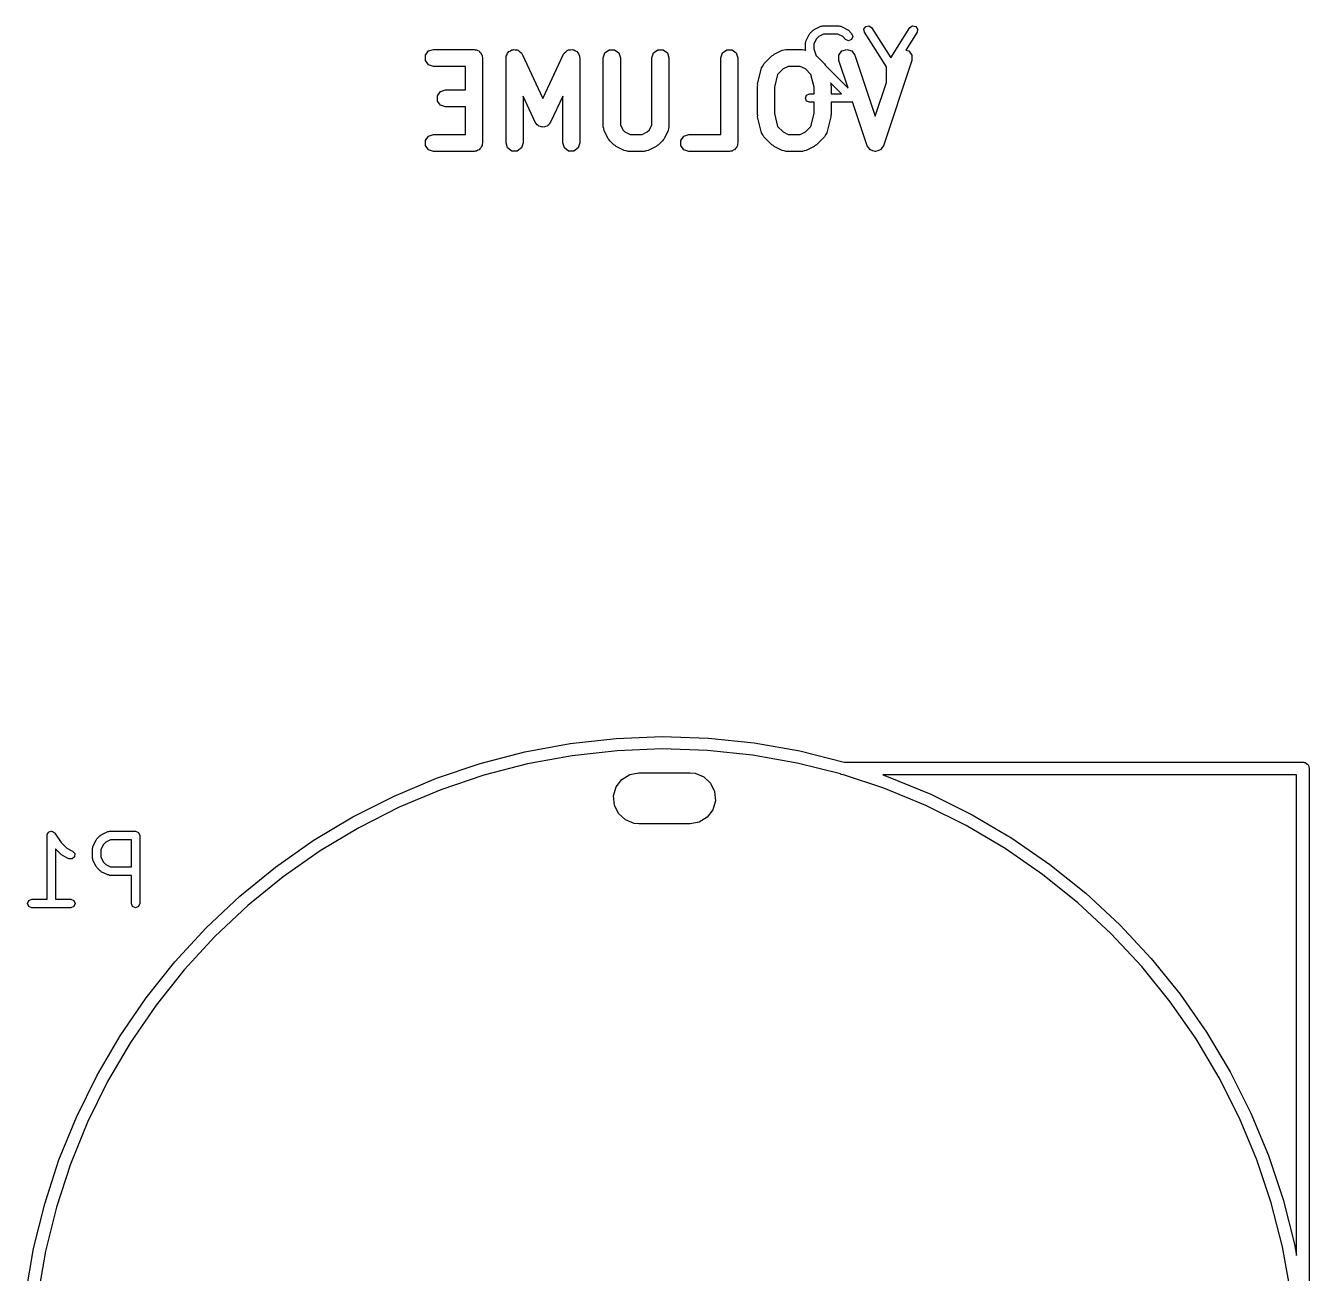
# Model space of a CAD drawing. Extents: x 0.03 to 2.09, y 0.22 to 4.14.
# Drawn here: x 0.236 to 0.83, y 3.564 to 4.141 of the extents above; entities that cross this region are included whole.
import ezdxf

# ---------------------------------------------------------------- set-up
doc = ezdxf.new("R2010")
doc.units = 0
doc.header["$MEASUREMENT"] = 0
doc.layers.add('BLACK', color=7, linetype='CONTINUOUS')

msp = doc.modelspace()

# ---------------------------------------------------------------- linework, layer by layer
at = {"layer": 'BLACK', "linetype": 'CONTINUOUS'}
for p, q in [((0.598733, 4.1372), (0.600232, 4.1387)), ((0.600232, 4.1387), (0.600532, 4.13882)), ((0.600532, 4.13882), (0.600744, 4.13906)), ((0.600744, 4.13906), (0.603744, 4.14056)), ((0.603744, 4.14056), (0.604201, 4.1406)), ((0.604201, 4.1406), (0.604624, 4.14077)), ((0.604624, 4.14077), (0.612123, 4.14077)), ((0.612123, 4.14077), (0.612546, 4.1406)), ((0.612546, 4.1406), (0.613004, 4.14056)), ((0.613004, 4.14056), (0.616003, 4.13906)), ((0.616003, 4.13906), (0.616215, 4.13882)), ((0.616215, 4.13882), (0.616515, 4.1387)), ((0.616515, 4.1387), (0.618015, 4.1372)), ((0.6237, 4.13923), (0.624565, 4.14046)), ((0.623961, 4.13775), (0.6237, 4.13923)), ((0.624565, 4.14046), (0.626048, 4.14072)), ((0.626048, 4.14072), (0.627282, 4.13986)), ((0.627282, 4.13986), (0.63612, 4.12597)), ((0.63612, 4.12597), (0.644958, 4.13986)), ((0.644958, 4.13986), (0.646192, 4.14072)), ((0.646192, 4.14072), (0.647676, 4.14046)), ((0.647676, 4.14046), (0.64854, 4.13923)), ((0.64854, 4.13923), (0.64828, 4.13775)), ((0.596656, 4.1328), (0.596832, 4.13323)), ((0.596656, 4.1298), (0.596656, 4.1328)), ((0.596832, 4.13323), (0.596864, 4.13368)), ((0.596864, 4.13368), (0.598364, 4.13668)), ((0.598364, 4.13668), (0.598609, 4.1369)), ((0.598609, 4.1369), (0.598733, 4.1372)), ((0.601742, 4.13464), (0.600593, 4.13234)), ((0.600593, 4.13234), (0.600593, 4.13012)), ((0.602791, 4.13569), (0.601742, 4.13464)), ((0.605089, 4.13683), (0.602791, 4.13569)), ((0.611658, 4.13683), (0.605089, 4.13683)), ((0.613957, 4.13569), (0.611658, 4.13683)), ((0.615231, 4.13441), (0.613957, 4.13569)), ((0.616623, 4.13383), (0.615231, 4.13441)), ((0.618015, 4.13441), (0.616623, 4.13383)), ((0.618015, 4.1372), (0.618591, 4.1358)), ((0.618591, 4.1358), (0.618015, 4.13441)), ((0.634152, 4.12173), (0.623961, 4.13775)), ((0.64828, 4.13775), (0.643047, 4.12952)), ((0.42089, 4.12711), (0.42232, 4.12908)), ((0.42089, 4.12467), (0.42089, 4.12711)), ((0.42232, 4.12908), (0.424634, 4.12983)), ((0.424634, 4.12983), (0.443382, 4.12983)), ((0.443382, 4.12983), (0.443975, 4.12963)), ((0.443975, 4.12963), (0.444599, 4.12963)), ((0.444599, 4.12963), (0.445103, 4.12927)), ((0.445103, 4.12927), (0.445696, 4.12908)), ((0.445696, 4.12908), (0.446063, 4.12857)), ((0.446063, 4.12857), (0.446567, 4.1282)), ((0.446567, 4.1282), (0.44676, 4.12761)), ((0.44676, 4.12761), (0.447126, 4.12711)), ((0.447126, 4.12711), (0.447126, 4.12648)), ((0.447126, 4.12648), (0.447319, 4.12589)), ((0.458193, 4.12589), (0.458312, 4.12626)), ((0.458265, 4.12664), (0.45868, 4.12739)), ((0.458312, 4.12626), (0.458265, 4.12664)), ((0.45868, 4.12739), (0.458945, 4.1282)), ((0.458945, 4.1282), (0.459257, 4.12843)), ((0.459257, 4.12843), (0.459444, 4.12877)), ((0.459444, 4.12877), (0.46022, 4.12913)), ((0.46022, 4.12913), (0.460913, 4.12963)), ((0.460913, 4.12963), (0.461299, 4.12963)), ((0.461299, 4.12963), (0.461649, 4.1298)), ((0.461649, 4.1298), (0.46249, 4.12963)), ((0.46249, 4.12963), (0.463346, 4.12963)), ((0.463346, 4.12963), (0.463659, 4.12941)), ((0.463659, 4.12941), (0.464037, 4.12933)), ((0.464037, 4.12933), (0.464622, 4.12871)), ((0.464622, 4.12871), (0.465315, 4.1282)), ((0.465315, 4.1282), (0.465434, 4.12784)), ((0.465434, 4.12784), (0.465697, 4.12756)), ((0.465697, 4.12756), (0.475253, 4.10708)), ((0.475253, 4.10708), (0.484809, 4.12756)), ((0.484809, 4.12756), (0.485072, 4.12784)), ((0.485072, 4.12784), (0.485191, 4.1282)), ((0.485191, 4.1282), (0.485884, 4.12871)), ((0.485884, 4.12871), (0.486469, 4.12933)), ((0.486469, 4.12933), (0.486848, 4.12941)), ((0.486848, 4.12941), (0.48716, 4.12963)), ((0.48716, 4.12963), (0.488016, 4.12963)), ((0.488016, 4.12963), (0.488857, 4.1298)), ((0.488857, 4.1298), (0.489207, 4.12963)), ((0.489207, 4.12963), (0.489593, 4.12963)), ((0.489593, 4.12963), (0.490286, 4.12913)), ((0.490286, 4.12913), (0.491062, 4.12877)), ((0.491062, 4.12877), (0.491249, 4.12843)), ((0.491249, 4.12843), (0.491562, 4.1282)), ((0.491562, 4.1282), (0.491826, 4.12739)), ((0.491826, 4.12739), (0.492241, 4.12664)), ((0.492241, 4.12664), (0.492194, 4.12626)), ((0.492194, 4.12626), (0.492313, 4.12589)), ((0.503187, 4.12589), (0.503939, 4.1282)), ((0.503939, 4.1282), (0.505907, 4.12963)), ((0.505907, 4.12963), (0.508341, 4.12963)), ((0.508341, 4.12963), (0.510309, 4.1282)), ((0.510309, 4.1282), (0.511061, 4.12589)), ((0.525684, 4.12589), (0.526436, 4.1282)), ((0.526436, 4.1282), (0.528405, 4.12963)), ((0.528405, 4.12963), (0.530838, 4.12963)), ((0.530838, 4.12963), (0.532806, 4.1282)), ((0.532806, 4.1282), (0.533558, 4.12589)), ((0.557555, 4.12589), (0.558307, 4.1282)), ((0.558307, 4.1282), (0.560276, 4.12963)), ((0.560276, 4.12963), (0.562709, 4.12963)), ((0.562709, 4.12963), (0.564677, 4.1282)), ((0.564677, 4.1282), (0.565429, 4.12589)), ((0.577456, 4.12305), (0.581206, 4.1268)), ((0.581206, 4.1268), (0.581774, 4.12709)), ((0.581774, 4.12709), (0.582229, 4.12754)), ((0.582229, 4.12754), (0.585978, 4.12941)), ((0.585978, 4.12941), (0.586876, 4.12955)), ((0.586876, 4.12955), (0.587739, 4.12983)), ((0.587739, 4.12983), (0.595238, 4.12983)), ((0.595238, 4.12983), (0.596101, 4.12955)), ((0.596101, 4.12955), (0.596776, 4.12945)), ((0.59678, 4.1295), (0.596656, 4.1298)), ((0.596776, 4.12945), (0.59678, 4.1295)), ((0.600593, 4.13012), (0.601687, 4.12684)), ((0.601687, 4.12684), (0.601771, 4.1268)), ((0.601771, 4.1268), (0.605521, 4.12305)), ((0.612107, 4.12708), (0.613522, 4.12906)), ((0.612126, 4.12465), (0.612107, 4.12708)), ((0.613522, 4.12906), (0.615831, 4.12983)), ((0.615831, 4.12983), (0.61815, 4.12909)), ((0.61815, 4.12909), (0.619595, 4.12714)), ((0.619595, 4.12714), (0.628984, 4.09897)), ((0.643047, 4.12952), (0.644445, 4.12906)), ((0.644445, 4.12906), (0.645861, 4.12708)), ((0.645861, 4.12708), (0.645842, 4.12465)), ((0.42232, 4.12271), (0.42089, 4.12467)), ((0.424634, 4.12195), (0.42232, 4.12271)), ((0.439445, 4.12195), (0.424634, 4.12195)), ((0.439445, 4.11108), (0.439445, 4.12195)), ((0.447319, 4.12589), (0.447319, 4.08652)), ((0.458193, 4.08652), (0.458193, 4.12589)), ((0.492313, 4.12589), (0.492313, 4.08652)), ((0.503187, 4.09402), (0.503187, 4.12589)), ((0.511061, 4.12589), (0.511061, 4.09495)), ((0.525684, 4.09495), (0.525684, 4.12589)), ((0.533558, 4.12589), (0.533558, 4.09402)), ((0.557555, 4.09046), (0.557555, 4.12589)), ((0.565429, 4.12589), (0.565429, 4.08652)), ((0.574546, 4.11372), (0.576421, 4.12122)), ((0.576421, 4.12122), (0.576978, 4.12211)), ((0.576978, 4.12211), (0.577456, 4.12305)), ((0.586322, 4.12078), (0.583795, 4.11825)), ((0.588668, 4.12195), (0.586322, 4.12078)), ((0.594309, 4.12195), (0.588668, 4.12195)), ((0.596655, 4.12078), (0.594309, 4.12195)), ((0.599182, 4.11825), (0.596655, 4.12078)), ((0.605521, 4.12305), (0.605893, 4.12232)), ((0.605893, 4.12232), (0.616405, 4.11181)), ((0.616405, 4.11181), (0.612126, 4.12465)), ((0.645842, 4.12465), (0.632719, 4.08528)), ((0.634152, 4.11447), (0.634152, 4.12173)), ((0.583795, 4.11825), (0.582302, 4.11228)), ((0.600675, 4.11228), (0.599182, 4.11825)), ((0.61337, 4.10928), (0.608267, 4.11438)), ((0.608267, 4.11438), (0.608431, 4.11372)), ((0.628984, 4.09897), (0.634152, 4.11447)), ((0.426514, 4.10836), (0.427945, 4.11033)), ((0.427945, 4.11033), (0.430259, 4.11108)), ((0.430259, 4.11108), (0.439445, 4.11108)), ((0.574428, 4.11277), (0.57458, 4.11323)), ((0.574428, 4.09964), (0.574428, 4.11277)), ((0.57458, 4.11323), (0.574546, 4.11372)), ((0.582302, 4.11228), (0.582302, 4.10013)), ((0.596656, 4.10731), (0.597233, 4.1087)), ((0.597233, 4.1087), (0.598625, 4.10928)), ((0.598625, 4.10928), (0.600675, 4.10928)), ((0.600675, 4.10928), (0.600675, 4.11228)), ((0.608431, 4.11372), (0.608397, 4.11323)), ((0.608397, 4.11323), (0.608549, 4.11277)), ((0.608549, 4.11277), (0.608549, 4.10928)), ((0.608549, 4.10928), (0.61337, 4.10928)), ((0.426514, 4.10593), (0.426514, 4.10836)), ((0.427945, 4.10396), (0.426514, 4.10593)), ((0.430259, 4.10321), (0.427945, 4.10396)), ((0.439445, 4.10321), (0.430259, 4.10321)), ((0.439445, 4.09046), (0.439445, 4.10321)), ((0.471685, 4.0961), (0.466067, 4.10814)), ((0.466067, 4.10814), (0.466067, 4.08652)), ((0.484439, 4.10814), (0.478821, 4.0961)), ((0.484439, 4.08652), (0.484439, 4.10814)), ((0.597233, 4.10591), (0.596656, 4.10731)), ((0.598625, 4.10534), (0.597233, 4.10591)), ((0.600675, 4.10534), (0.598625, 4.10534)), ((0.600675, 4.10013), (0.600675, 4.10534)), ((0.618122, 4.10534), (0.608549, 4.10534)), ((0.608549, 4.10534), (0.608549, 4.09964)), ((0.618508, 4.1055), (0.618122, 4.10534)), ((0.625249, 4.08528), (0.618508, 4.1055)), ((0.57458, 4.09918), (0.574428, 4.09964)), ((0.574546, 4.09869), (0.57458, 4.09918)), ((0.576421, 4.09119), (0.574546, 4.09869)), ((0.582302, 4.10013), (0.583795, 4.09416)), ((0.599182, 4.09416), (0.600675, 4.10013)), ((0.608431, 4.09869), (0.606557, 4.09119)), ((0.608549, 4.09964), (0.608397, 4.09918)), ((0.608397, 4.09918), (0.608431, 4.09869)), ((0.472201, 4.09555), (0.471685, 4.0961)), ((0.472567, 4.09489), (0.472201, 4.09555)), ((0.473011, 4.09468), (0.472567, 4.09489)), ((0.473345, 4.09433), (0.473011, 4.09468)), ((0.474087, 4.09418), (0.473345, 4.09433)), ((0.474772, 4.09386), (0.474087, 4.09418)), ((0.475253, 4.09395), (0.474772, 4.09386)), ((0.475734, 4.09386), (0.475253, 4.09395)), ((0.476419, 4.09418), (0.475734, 4.09386)), ((0.477161, 4.09433), (0.476419, 4.09418)), ((0.477495, 4.09468), (0.477161, 4.09433)), ((0.477939, 4.09489), (0.477495, 4.09468)), ((0.478305, 4.09555), (0.477939, 4.09489)), ((0.478821, 4.0961), (0.478305, 4.09555)), ((0.503468, 4.09316), (0.503187, 4.09402)), ((0.503603, 4.09226), (0.503468, 4.09316)), ((0.505477, 4.08851), (0.503603, 4.09226)), ((0.511061, 4.09495), (0.512235, 4.0926)), ((0.512235, 4.0926), (0.513206, 4.09163)), ((0.513206, 4.09163), (0.515553, 4.09046)), ((0.521193, 4.09046), (0.52354, 4.09163)), ((0.52354, 4.09163), (0.524511, 4.0926)), ((0.524511, 4.0926), (0.525684, 4.09495)), ((0.533143, 4.09226), (0.531268, 4.08851)), ((0.533278, 4.09316), (0.533143, 4.09226)), ((0.533558, 4.09402), (0.533278, 4.09316)), ((0.576978, 4.0903), (0.576421, 4.09119)), ((0.583795, 4.09416), (0.586322, 4.09163)), ((0.586322, 4.09163), (0.588668, 4.09046)), ((0.594309, 4.09046), (0.596655, 4.09163)), ((0.596655, 4.09163), (0.599182, 4.09416)), ((0.606557, 4.09119), (0.605999, 4.0903)), ((0.42089, 4.08774), (0.42232, 4.08971)), ((0.42089, 4.0853), (0.42089, 4.08774)), ((0.42232, 4.08334), (0.42089, 4.0853)), ((0.42232, 4.08971), (0.424634, 4.09046)), ((0.424634, 4.09046), (0.439445, 4.09046)), ((0.44676, 4.0848), (0.446567, 4.08421)), ((0.447126, 4.0853), (0.44676, 4.0848)), ((0.447319, 4.08652), (0.447126, 4.08593)), ((0.447126, 4.08593), (0.447126, 4.0853)), ((0.458945, 4.08421), (0.458193, 4.08652)), ((0.466067, 4.08652), (0.465315, 4.08421)), ((0.485191, 4.08421), (0.484439, 4.08652)), ((0.492313, 4.08652), (0.491562, 4.08421)), ((0.505925, 4.08805), (0.505477, 4.08851)), ((0.506215, 4.08749), (0.505925, 4.08805)), ((0.50809, 4.08561), (0.506215, 4.08749)), ((0.508658, 4.08532), (0.50809, 4.08561)), ((0.509113, 4.08487), (0.508658, 4.08532)), ((0.512862, 4.083), (0.509113, 4.08487)), ((0.515553, 4.09046), (0.521193, 4.09046)), ((0.527632, 4.08487), (0.523883, 4.083)), ((0.528087, 4.08532), (0.527632, 4.08487)), ((0.528656, 4.08561), (0.528087, 4.08532)), ((0.53053, 4.08749), (0.528656, 4.08561)), ((0.53082, 4.08805), (0.53053, 4.08749)), ((0.531268, 4.08851), (0.53082, 4.08805)), ((0.539, 4.08774), (0.540431, 4.08971)), ((0.539, 4.0853), (0.539, 4.08774)), ((0.540431, 4.08334), (0.539, 4.0853)), ((0.540431, 4.08971), (0.542745, 4.09046)), ((0.542745, 4.09046), (0.557555, 4.09046)), ((0.56487, 4.0848), (0.564677, 4.08421)), ((0.565237, 4.0853), (0.56487, 4.0848)), ((0.565429, 4.08652), (0.565237, 4.08593)), ((0.565237, 4.08593), (0.565237, 4.0853)), ((0.577456, 4.08936), (0.576978, 4.0903)), ((0.581206, 4.08561), (0.577456, 4.08936)), ((0.581774, 4.08532), (0.581206, 4.08561)), ((0.582229, 4.08487), (0.581774, 4.08532)), ((0.585978, 4.083), (0.582229, 4.08487)), ((0.588668, 4.09046), (0.594309, 4.09046)), ((0.600748, 4.08487), (0.596999, 4.083)), ((0.601203, 4.08532), (0.600748, 4.08487)), ((0.601771, 4.08561), (0.601203, 4.08532)), ((0.605521, 4.08936), (0.601771, 4.08561)), ((0.605999, 4.0903), (0.605521, 4.08936)), ((0.625954, 4.08432), (0.625249, 4.08528)), ((0.632719, 4.08528), (0.632013, 4.08432)), ((0.424634, 4.08258), (0.42232, 4.08334)), ((0.443382, 4.08258), (0.424634, 4.08258)), ((0.443975, 4.08278), (0.443382, 4.08258)), ((0.444599, 4.08278), (0.443975, 4.08278)), ((0.445103, 4.08314), (0.444599, 4.08278)), ((0.445696, 4.08334), (0.445103, 4.08314)), ((0.446063, 4.08384), (0.445696, 4.08334)), ((0.446567, 4.08421), (0.446063, 4.08384)), ((0.460913, 4.08278), (0.458945, 4.08421)), ((0.463346, 4.08278), (0.460913, 4.08278)), ((0.465315, 4.08421), (0.463346, 4.08278)), ((0.48716, 4.08278), (0.485191, 4.08421)), ((0.489593, 4.08278), (0.48716, 4.08278)), ((0.491562, 4.08421), (0.489593, 4.08278)), ((0.51376, 4.08286), (0.512862, 4.083)), ((0.514623, 4.08258), (0.51376, 4.08286)), ((0.522122, 4.08258), (0.514623, 4.08258)), ((0.522985, 4.08286), (0.522122, 4.08258)), ((0.523883, 4.083), (0.522985, 4.08286)), ((0.542745, 4.08258), (0.540431, 4.08334)), ((0.561492, 4.08258), (0.542745, 4.08258)), ((0.562085, 4.08278), (0.561492, 4.08258)), ((0.562709, 4.08278), (0.562085, 4.08278)), ((0.563213, 4.08314), (0.562709, 4.08278)), ((0.563806, 4.08334), (0.563213, 4.08314)), ((0.564173, 4.08384), (0.563806, 4.08334)), ((0.564677, 4.08421), (0.564173, 4.08384)), ((0.586876, 4.08286), (0.585978, 4.083)), ((0.587739, 4.08258), (0.586876, 4.08286)), ((0.595238, 4.08258), (0.587739, 4.08258)), ((0.596101, 4.08286), (0.595238, 4.08258)), ((0.596999, 4.083), (0.596101, 4.08286)), ((0.626646, 4.08335), (0.625954, 4.08432)), ((0.626675, 4.08334), (0.626646, 4.08335)), ((0.626694, 4.08332), (0.626675, 4.08334)), ((0.627826, 4.08296), (0.626694, 4.08332)), ((0.628954, 4.08258), (0.627826, 4.08296)), ((0.628984, 4.08259), (0.628954, 4.08258)), ((0.629014, 4.08258), (0.628984, 4.08259)), ((0.630139, 4.08296), (0.629014, 4.08258)), ((0.631274, 4.08332), (0.630139, 4.08296)), ((0.631292, 4.08334), (0.631274, 4.08332)), ((0.631322, 4.08335), (0.631292, 4.08334)), ((0.632013, 4.08432), (0.631322, 4.08335)), ((0.509135, 3.81117), (0.530455, 3.81201)), ((0.530455, 3.81201), (0.55178, 3.81132)), ((0.466948, 3.80494), (0.48793, 3.80881)), ((0.48793, 3.80881), (0.509135, 3.81117)), ((0.530475, 3.8063), (0.509563, 3.80547)), ((0.551392, 3.80562), (0.530475, 3.8063)), ((0.572207, 3.80345), (0.551392, 3.80562)), ((0.55178, 3.81132), (0.573001, 3.80911)), ((0.573001, 3.80911), (0.59401, 3.80538)), ((0.446296, 3.79958), (0.466948, 3.80494)), ((0.488764, 3.80316), (0.468184, 3.79936)), ((0.509563, 3.80547), (0.488764, 3.80316)), ((0.592813, 3.7998), (0.572207, 3.80345)), ((0.612825, 3.79475), (0.592813, 3.7998)), ((0.59401, 3.80538), (0.614578, 3.8002)), ((0.614578, 3.8002), (0.826772, 3.8002)), ((0.826772, 3.8002), (0.827155, 3.80013)), ((0.827155, 3.80013), (0.827284, 3.80015)), ((0.827284, 3.80015), (0.827398, 3.80009)), ((0.827398, 3.80009), (0.827782, 3.80002)), ((0.827782, 3.80002), (0.828369, 3.79953)), ((0.42608, 3.79276), (0.446296, 3.79958)), ((0.447927, 3.79411), (0.428098, 3.78741)), ((0.468184, 3.79936), (0.447927, 3.79411)), ((0.511751, 3.79221), (0.515433, 3.79448)), ((0.515433, 3.79448), (0.519685, 3.79528)), ((0.519685, 3.79528), (0.543307, 3.79528)), ((0.543307, 3.79528), (0.545601, 3.79505)), ((0.545601, 3.79505), (0.549618, 3.79345)), ((0.613163, 3.79447), (0.612825, 3.79475)), ((0.614173, 3.79429), (0.613163, 3.79447)), ((0.614293, 3.79429), (0.614173, 3.79429)), ((0.632981, 3.78813), (0.614293, 3.79429)), ((0.632516, 3.79429), (0.634962, 3.79348)), ((0.823819, 3.79429), (0.632516, 3.79429)), ((0.823819, 3.57211), (0.823819, 3.79429)), ((0.828369, 3.79953), (0.829034, 3.79914)), ((0.829034, 3.79914), (0.829125, 3.79889)), ((0.829125, 3.79889), (0.829329, 3.79872)), ((0.829329, 3.79872), (0.829462, 3.79796)), ((0.829462, 3.79796), (0.829724, 3.79724)), ((0.829724, 3.79724), (0.829724, 3.23031)), ((0.406404, 3.7845), (0.42608, 3.79276)), ((0.50793, 3.78462), (0.509133, 3.78877)), ((0.509133, 3.78877), (0.511751, 3.79221)), ((0.549618, 3.79345), (0.552789, 3.79051)), ((0.552789, 3.79051), (0.554689, 3.78662)), ((0.652337, 3.78017), (0.632981, 3.78813)), ((0.634962, 3.79348), (0.654696, 3.78537)), ((0.387368, 3.77487), (0.406404, 3.7845)), ((0.428098, 3.78741), (0.408799, 3.77932)), ((0.508304, 3.78031), (0.50793, 3.78462)), ((0.555062, 3.78231), (0.553859, 3.77816)), ((0.554689, 3.78662), (0.555062, 3.78231)), ((0.654696, 3.78537), (0.673798, 3.77587)), ((0.408799, 3.77932), (0.390127, 3.76987)), ((0.510203, 3.77642), (0.508304, 3.78031)), ((0.513374, 3.77348), (0.510203, 3.77642)), ((0.553859, 3.77816), (0.551241, 3.77471)), ((0.671074, 3.77085), (0.652337, 3.78017)), ((0.369069, 3.76389), (0.387368, 3.77487)), ((0.517391, 3.77188), (0.513374, 3.77348)), ((0.519685, 3.77165), (0.517391, 3.77188)), ((0.543307, 3.77165), (0.519685, 3.77165)), ((0.547559, 3.77245), (0.543307, 3.77165)), ((0.551241, 3.77471), (0.547559, 3.77245)), ((0.689096, 3.76021), (0.671074, 3.77085)), ((0.673798, 3.77587), (0.692173, 3.76502)), ((0.245906, 3.7663), (0.245983, 3.76649)), ((0.245906, 3.73678), (0.245906, 3.7663)), ((0.245944, 3.76669), (0.246263, 3.76717)), ((0.245983, 3.76649), (0.245944, 3.76669)), ((0.246263, 3.76717), (0.246482, 3.76769)), ((0.246482, 3.76769), (0.246669, 3.76777)), ((0.246669, 3.76777), (0.246782, 3.76794)), ((0.246782, 3.76794), (0.247344, 3.76805)), ((0.247344, 3.76805), (0.247874, 3.76827)), ((0.247874, 3.76827), (0.248061, 3.76819)), ((0.248061, 3.76819), (0.24826, 3.76823)), ((0.24826, 3.76823), (0.248736, 3.76791)), ((0.248736, 3.76791), (0.249266, 3.76769)), ((0.249266, 3.76769), (0.249344, 3.76751)), ((0.249344, 3.76751), (0.249512, 3.76739)), ((0.249512, 3.76739), (0.252403, 3.76306)), ((0.267111, 3.76118), (0.268611, 3.76418)), ((0.268611, 3.76418), (0.268855, 3.7644)), ((0.268855, 3.7644), (0.268979, 3.7647)), ((0.268979, 3.7647), (0.270479, 3.7662)), ((0.270479, 3.7662), (0.270778, 3.76632)), ((0.270778, 3.76632), (0.270991, 3.76656)), ((0.270991, 3.76656), (0.27399, 3.76806)), ((0.275335, 3.76433), (0.273037, 3.76319)), ((0.27399, 3.76806), (0.274447, 3.7681)), ((0.274447, 3.7681), (0.274871, 3.76827)), ((0.274871, 3.76827), (0.286869, 3.76827)), ((0.284901, 3.76433), (0.275335, 3.76433)), ((0.284901, 3.75177), (0.284901, 3.76433)), ((0.286869, 3.76827), (0.288261, 3.76769)), ((0.288261, 3.76769), (0.288838, 3.7663)), ((0.288838, 3.7663), (0.288838, 3.73481)), ((0.390127, 3.76987), (0.372179, 3.75911)), ((0.692173, 3.76502), (0.709725, 3.75289)), ((0.252481, 3.75741), (0.249843, 3.76005)), ((0.249843, 3.76005), (0.249843, 3.73678)), ((0.252403, 3.76306), (0.255039, 3.76042)), ((0.255039, 3.76042), (0.257753, 3.75906)), ((0.257753, 3.75906), (0.25874, 3.75793)), ((0.266903, 3.7603), (0.267078, 3.76073)), ((0.266903, 3.7558), (0.266903, 3.7603)), ((0.267078, 3.76073), (0.267111, 3.76118)), ((0.271989, 3.76214), (0.27084, 3.75984)), ((0.27084, 3.75984), (0.27084, 3.75627)), ((0.273037, 3.76319), (0.271989, 3.76214)), ((0.351602, 3.75164), (0.369069, 3.76389)), ((0.372179, 3.75911), (0.355047, 3.74709)), ((0.706312, 3.74831), (0.689096, 3.76021)), ((0.252781, 3.75729), (0.252481, 3.75741)), ((0.252993, 3.75704), (0.252781, 3.75729)), ((0.255993, 3.75554), (0.252993, 3.75704)), ((0.257495, 3.75544), (0.255993, 3.75554)), ((0.258634, 3.75642), (0.257495, 3.75544)), ((0.25874, 3.75793), (0.258634, 3.75642)), ((0.267078, 3.75538), (0.266903, 3.7558)), ((0.267111, 3.75492), (0.267078, 3.75538)), ((0.268611, 3.75192), (0.267111, 3.75492)), ((0.27084, 3.75627), (0.271989, 3.75397)), ((0.271989, 3.75397), (0.273037, 3.75292)), ((0.273037, 3.75292), (0.275335, 3.75177)), ((0.709725, 3.75289), (0.726365, 3.73954)), ((0.268855, 3.75171), (0.268611, 3.75192)), ((0.268979, 3.75141), (0.268855, 3.75171)), ((0.270479, 3.74991), (0.268979, 3.75141)), ((0.270778, 3.74979), (0.270479, 3.74991)), ((0.270991, 3.74954), (0.270778, 3.74979)), ((0.27399, 3.74804), (0.270991, 3.74954)), ((0.274447, 3.74801), (0.27399, 3.74804)), ((0.274871, 3.74784), (0.274447, 3.74801)), ((0.284901, 3.74784), (0.274871, 3.74784)), ((0.275335, 3.75177), (0.284901, 3.75177)), ((0.284901, 3.73481), (0.284901, 3.74784)), ((0.335056, 3.73817), (0.351602, 3.75164)), ((0.355047, 3.74709), (0.338818, 3.73387)), ((0.722633, 3.73521), (0.706312, 3.74831)), ((0.236907, 3.73481), (0.237483, 3.7362)), ((0.237483, 3.73341), (0.236907, 3.73481)), ((0.237483, 3.7362), (0.238875, 3.73678)), ((0.238875, 3.73678), (0.245906, 3.73678)), ((0.249843, 3.73678), (0.256873, 3.73678)), ((0.256873, 3.73678), (0.258265, 3.7362)), ((0.258265, 3.7362), (0.258841, 3.73481)), ((0.258841, 3.73481), (0.258265, 3.73341)), ((0.285477, 3.73341), (0.284901, 3.73481)), ((0.288838, 3.73481), (0.288261, 3.73341)), ((0.319516, 3.72355), (0.335056, 3.73817)), ((0.737976, 3.72098), (0.722633, 3.73521)), ((0.726365, 3.73954), (0.742007, 3.72503)), ((0.238875, 3.73284), (0.237483, 3.73341)), ((0.256873, 3.73284), (0.238875, 3.73284)), ((0.258265, 3.73341), (0.256873, 3.73284)), ((0.286869, 3.73284), (0.285477, 3.73341)), ((0.288261, 3.73341), (0.286869, 3.73284)), ((0.338818, 3.73387), (0.323574, 3.71954)), ((0.30506, 3.70786), (0.319516, 3.72355)), ((0.742007, 3.72503), (0.756572, 3.70943)), ((0.323574, 3.71954), (0.309396, 3.70414)), ((0.752262, 3.70569), (0.737976, 3.72098)), ((0.291763, 3.69117), (0.30506, 3.70786)), ((0.765418, 3.68941), (0.752262, 3.70569)), ((0.756572, 3.70943), (0.769985, 3.69284)), ((0.309396, 3.70414), (0.296353, 3.68778)), ((0.769985, 3.69284), (0.782177, 3.67533)), ((0.279694, 3.67358), (0.291763, 3.69117)), ((0.296353, 3.68778), (0.284515, 3.67052)), ((0.777377, 3.67224), (0.765418, 3.68941)), ((0.782177, 3.67533), (0.793086, 3.657)), ((0.268913, 3.65517), (0.279694, 3.67358)), ((0.284515, 3.67052), (0.273941, 3.65246)), ((0.788077, 3.65425), (0.777377, 3.67224)), ((0.259476, 3.63603), (0.268913, 3.65517)), ((0.273941, 3.65246), (0.264685, 3.63369)), ((0.797464, 3.63555), (0.788077, 3.65425)), ((0.793086, 3.657), (0.802656, 3.63793)), ((0.251432, 3.61627), (0.259476, 3.63603)), ((0.264685, 3.63369), (0.256794, 3.61431)), ((0.80549, 3.61622), (0.797464, 3.63555)), ((0.802656, 3.63793), (0.810838, 3.61822)), ((0.244821, 3.59598), (0.251432, 3.61627)), ((0.812113, 3.59637), (0.80549, 3.61622)), ((0.810838, 3.61822), (0.817591, 3.59798)), ((0.256794, 3.61431), (0.25031, 3.59441)), ((0.817591, 3.59798), (0.822879, 3.57731)), ((0.239677, 3.57528), (0.244821, 3.59598)), ((0.25031, 3.59441), (0.245265, 3.5741)), ((0.817299, 3.57609), (0.812113, 3.59637)), ((0.236027, 3.55425), (0.239677, 3.57528)), ((0.245265, 3.5741), (0.241684, 3.55348)), ((0.821023, 3.5555), (0.817299, 3.57609)), ((0.822879, 3.57731), (0.823819, 3.57211))]:
    msp.add_line(p, q, dxfattribs=at)

doc.saveas('drawing.dxf')
